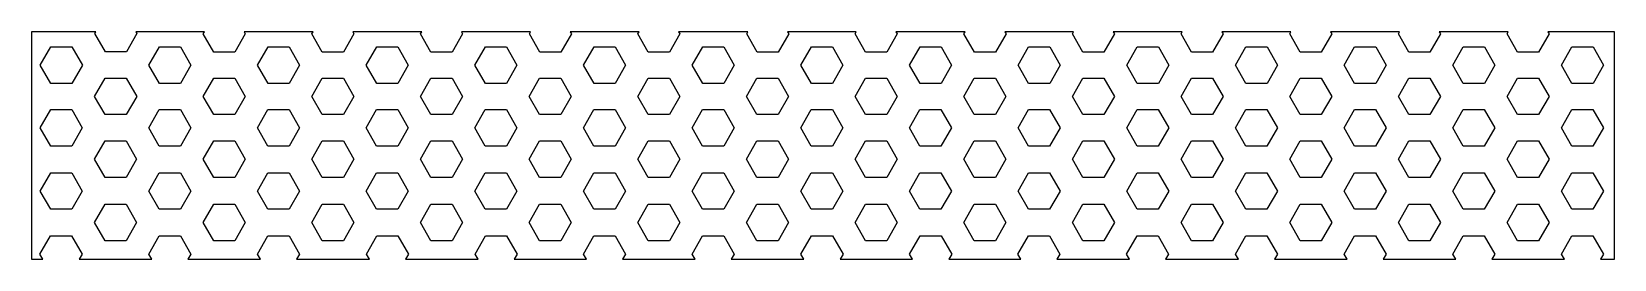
# Model space of a CAD drawing. Header units: millimetres. Extents: x 158 to 1158, y 308 to 452.
import ezdxf

# ---------------------------------------------------------------- set-up
doc = ezdxf.new("R2010")
doc.units = ezdxf.units.MM
doc.layers.add('Layer_1', color=7, linetype='CONTINUOUS')

msp = doc.modelspace()

# ---------------------------------------------------------------- linework, layer by layer
at = {"layer": 'Layer_1', "color": 5}
for points in [[(157.69108, 452.140377), (157.69108, 308.4401), (161.11361, 308.4401), (164.83173, 308.4401), (162.94141, 311.78512), (169.59578, 323.30793), (182.90298, 323.30793), (189.55529, 311.78563), (187.62414, 308.4401), (191.73603, 308.4401), (229.67893, 308.4401), (233.59601, 308.4401), (231.7062, 311.78512), (238.36006, 323.30793), (251.66726, 323.30793), (258.32008, 311.78563), (256.38842, 308.4401), (260.45638, 308.4401), (298.27837, 308.4401), (302.2497, 308.4401), (300.35989, 311.78512), (307.01375, 323.30793), (320.32095, 323.30793), (326.97377, 311.78563), (325.04211, 308.4401), (329.0553, 308.4401), (366.92069, 308.4401), (371.05635, 308.4401), (369.16603, 311.78512), (375.8204, 323.30793), (389.1276, 323.30793), (395.77991, 311.78563), (393.84876, 308.4401), (397.69865, 308.4401), (435.65706, 308.4401), (439.71004, 308.4401), (437.82024, 311.78512), (444.47409, 323.30793), (457.78129, 323.30793), (464.434114, 311.78563), (462.50245, 308.4401), (466.435025, 308.4401), (504.399633, 308.4401), (508.211287, 308.4401), (506.320963, 311.78512), (512.97482, 323.30793), (526.282535, 323.30793), (532.934842, 311.78563), (531.003177, 308.4401), (535.177083, 308.4401), (573.006815, 308.4401), (576.864977, 308.4401), (574.974653, 311.78512), (581.628511, 323.30793), (594.936226, 323.30793), (601.588533, 311.78563), (599.657384, 308.4401), (603.784781, 308.4401), (641.665673, 308.4401), (645.671113, 308.4401), (643.781306, 311.78512), (650.435159, 323.30793), (663.74236, 323.30793), (670.39519, 311.78563), (668.46352, 308.4401), (672.44364, 308.4401), (710.29249, 308.4401), (714.32532, 308.4401), (712.435, 311.78512), (719.08886, 323.30793), (732.39605, 323.30793), (739.04888, 311.78563), (737.11721, 308.4401), (741.07046, 308.4401), (778.95187, 308.4401), (782.68962, 308.4401), (780.7993, 311.78512), (787.45316, 323.30793), (800.76087, 323.30793), (807.41318, 311.78563), (805.48203, 308.4401), (809.72932, 308.4401), (847.62726, 308.4401), (851.34331, 308.4401), (849.45299, 311.78512), (856.10737, 323.30793), (869.41456, 323.30793), (876.06687, 311.78563), (874.13572, 308.4401), (878.40523, 308.4401), (916.28612, 308.4401), (920.14997, 308.4401), (918.25964, 311.78512), (924.9135, 323.30793), (938.22122, 323.30793), (944.87352, 311.78563), (942.94237, 308.4401), (947.06409, 308.4401), (984.81527, 308.4401), (988.78712, 308.4401), (986.89731, 311.78512), (993.55117, 323.30793), (1006.85837, 323.30793), (1013.51119, 311.78563), (1011.57953, 308.4401), (1015.59324, 308.4401), (1053.46896, 308.4401), (1057.44081, 308.4401), (1055.55101, 311.78512), (1062.20486, 323.30793), (1075.51206, 323.30793), (1082.16488, 311.78563), (1080.23322, 308.4401), (1084.24693, 308.4401), (1122.12265, 308.4401), (1126.0945, 308.4401), (1124.2047, 311.78512), (1130.85855, 323.30793), (1144.16575, 323.30793), (1150.81858, 311.78563), (1148.88691, 308.4401), (1152.90062, 308.4401), (1157.69102, 308.4401), (1157.69102, 452.140377), (1115.71684, 452.140377), (1116.49974, 450.783871), (1109.8464, 439.260026), (1096.5392, 439.260026), (1089.88586, 450.783871), (1090.67031, 452.140377), (1047.06315, 452.140377), (1047.84605, 450.783871), (1041.19271, 439.260026), (1027.88551, 439.260026), (1021.23217, 450.783871), (1022.01662, 452.140377), (978.40946, 452.140377), (979.19236, 450.783871), (972.53902, 439.260026), (959.23182, 439.260026), (952.57848, 450.783871), (953.36241, 452.140377), (909.75525, 452.140377), (910.53867, 450.783871), (903.88481, 439.260026), (890.57813, 439.260026), (883.92479, 450.783871), (884.70872, 452.140377), (841.10156, 452.140377), (841.88498, 450.783871), (835.23112, 439.260026), (821.92444, 439.260026), (815.2711, 450.783871), (816.05503, 452.140377), (772.60083, 452.140377), (773.38373, 450.783871), (766.73039, 439.260026), (753.42319, 439.260026), (746.76985, 450.783871), (747.5543, 452.140377), (703.79418, 452.140377), (704.5776, 450.783871), (697.92374, 439.260026), (684.61706, 439.260026), (677.96372, 450.783871), (678.74765, 452.140377), (635.293452, 452.140377), (636.07635, 450.783871), (629.423009, 439.260026), (616.115811, 439.260026), (609.462471, 450.783871), (610.246919, 452.140377), (566.486799, 452.140377), (567.269697, 450.783871), (560.616357, 439.260026), (547.309675, 439.260026), (540.655818, 450.783871), (541.440266, 452.140377), (497.986071, 452.140377), (498.768969, 450.783871), (492.115112, 439.260026), (478.80843, 439.260026), (472.15509, 450.783871), (472.939021, 452.140377), (429.17942, 452.140377), (429.96232, 450.783871), (423.30898, 439.260026), (410.00178, 439.260026), (403.34844, 450.783871), (404.13289, 452.140377), (360.52573, 452.140377), (361.30863, 450.784388), (354.65529, 439.260026), (341.34809, 439.260026), (334.69475, 450.783871), (335.4792, 452.140377), (291.87204, 452.140377), (292.65494, 450.783871), (286.0016, 439.260026), (272.6944, 439.260026), (266.04106, 450.783871), (266.82034, 452.133142), (223.53461, 452.140342), (224.23534, 450.92698), (217.58148, 439.402618), (204.2748, 439.402618), (197.62146, 450.92698), (198.31702, 452.132074)], [(169.75318, 442.49611), (183.06055, 442.49611), (189.71311, 430.973532), (183.05958, 419.449288), (169.75272, 419.449288), (163.09925, 430.973426)], [(238.40692, 442.49611), (251.71429, 442.49611), (258.36685, 430.973532), (251.71332, 419.449288), (238.40646, 419.449288), (231.75299, 430.973426)], [(307.06066, 442.49611), (320.36803, 442.49611), (327.02059, 430.973532), (320.36706, 419.449288), (307.0602, 419.449288), (300.40673, 430.973426)], [(375.7144, 442.49611), (389.02177, 442.49611), (395.67433, 430.973532), (389.0208, 419.449288), (375.71394, 419.449288), (369.06047, 430.973426)], [(444.36814, 442.49611), (457.67551, 442.49611), (464.328073, 430.973532), (457.67454, 419.449288), (444.36768, 419.449288), (437.71421, 430.973426)], [(513.021883, 442.49611), (526.329253, 442.49611), (532.981813, 430.973532), (526.328283, 419.449288), (513.021423, 419.449288), (506.367953, 430.973426)], [(581.675623, 442.49611), (594.982993, 442.49611), (601.635553, 430.973532), (594.982023, 419.449288), (581.675163, 419.449288), (575.021693, 430.973426)], [(650.329359, 442.49611), (663.63673, 442.49611), (670.28929, 430.973532), (663.63576, 419.449288), (650.328899, 419.449288), (643.675435, 430.973426)], [(718.98311, 442.49611), (732.29048, 442.49611), (738.94304, 430.973532), (732.28951, 419.449288), (718.98265, 419.449288), (712.32918, 430.973426)], [(787.63685, 442.49611), (800.94422, 442.49611), (807.59678, 430.973532), (800.94325, 419.449288), (787.63639, 419.449288), (780.98292, 430.973426)], [(856.29059, 442.49611), (869.59796, 442.49611), (876.25052, 430.973532), (869.59699, 419.449288), (856.29013, 419.449288), (849.63666, 430.973426)], [(924.94433, 442.49611), (938.2517, 442.49611), (944.90426, 430.973532), (938.25073, 419.449288), (924.94387, 419.449288), (918.2904, 430.973426)], [(993.59807, 442.49611), (1006.90544, 442.49611), (1013.558, 430.973532), (1006.90447, 419.449288), (993.59761, 419.449288), (986.94414, 430.973426)], [(1062.25181, 442.49611), (1075.55918, 442.49611), (1082.21174, 430.973532), (1075.55821, 419.449288), (1062.25135, 419.449288), (1055.59788, 430.973426)], [(1130.90555, 442.49611), (1144.21292, 442.49611), (1150.86548, 430.973532), (1144.21195, 419.449288), (1130.90509, 419.449288), (1124.25162, 430.973426)], [(204.1582, 422.807745), (217.46557, 422.807745), (224.11813, 411.285167), (217.4646, 399.760923), (204.15774, 399.760923), (197.50427, 411.285061)], [(272.69496, 422.807745), (286.00233, 422.807745), (292.65489, 411.285167), (286.00136, 399.760923), (272.6945, 399.760923), (266.04103, 411.285061)], [(341.3487, 422.807745), (354.65607, 422.807745), (361.30863, 411.285167), (354.6551, 399.760923), (341.34824, 399.760923), (334.69477, 411.285061)], [(410.00244, 422.807745), (423.30981, 422.807745), (429.96237, 411.285167), (423.30884, 399.760923), (410.00198, 399.760923), (403.34851, 411.285061)], [(478.656176, 422.807745), (491.96355, 422.807745), (498.61611, 411.285167), (491.96258, 399.760923), (478.655716, 399.760923), (472.002246, 411.285061)], [(547.30992, 422.807745), (560.61729, 422.807745), (567.26985, 411.285167), (560.61632, 399.760923), (547.30946, 399.760923), (540.65599, 411.285061)], [(615.96366, 422.807745), (629.27103, 422.807745), (635.92359, 411.285167), (629.27006, 399.760923), (615.9632, 399.760923), (609.30973, 411.285061)], [(684.6174, 422.807745), (697.92477, 422.807745), (704.57733, 411.285167), (697.9238, 399.760923), (684.61694, 399.760923), (677.96347, 411.285061)], [(753.27115, 422.807745), (766.57852, 422.807745), (773.23108, 411.285167), (766.57755, 399.760923), (753.27069, 399.760923), (746.61722, 411.285061)], [(821.92489, 422.807745), (835.23226, 422.807745), (841.88482, 411.285167), (835.23129, 399.760923), (821.92443, 399.760923), (815.27096, 411.285061)], [(890.57863, 422.807745), (903.886, 422.807745), (910.53856, 411.285167), (903.88503, 399.760923), (890.57817, 399.760923), (883.9247, 411.285061)], [(959.23237, 422.807745), (972.53974, 422.807745), (979.1923, 411.285167), (972.53877, 399.760923), (959.23191, 399.760923), (952.57844, 411.285061)], [(1027.88611, 422.807745), (1041.19348, 422.807745), (1047.84604, 411.285167), (1041.19251, 399.760923), (1027.88565, 399.760923), (1021.23218, 411.285061)], [(1096.53985, 422.807745), (1109.84722, 422.807745), (1116.49978, 411.285167), (1109.84625, 399.760923), (1096.53939, 399.760923), (1089.88592, 411.285061)], [(169.70621, 402.986866), (183.01358, 402.986866), (189.66614, 391.464293), (183.01261, 379.940043), (169.70575, 379.940043), (163.05228, 391.464183)], [(238.35995, 402.986866), (251.66732, 402.986866), (258.31988, 391.464293), (251.66635, 379.940043), (238.35949, 379.940043), (231.70602, 391.464183)], [(307.01369, 402.986866), (320.32106, 402.986866), (326.97362, 391.464293), (320.32009, 379.940043), (307.01323, 379.940043), (300.35976, 391.464183)], [(375.66743, 402.986866), (388.9748, 402.986866), (395.62736, 391.464293), (388.97383, 379.940043), (375.66697, 379.940043), (369.0135, 391.464183)], [(444.32117, 402.986866), (457.62854, 402.986866), (464.2811, 391.464293), (457.62757, 379.940043), (444.32071, 379.940043), (437.66724, 391.464183)], [(512.97491, 402.986866), (526.28228, 402.986866), (532.93484, 391.464293), (526.28131, 379.940043), (512.97445, 379.940043), (506.32098, 391.464183)], [(581.62865, 402.986866), (594.93602, 402.986866), (601.58858, 391.464293), (594.93505, 379.940043), (581.62819, 379.940043), (574.97472, 391.464183)], [(650.282389, 402.986866), (663.58976, 402.986866), (670.24232, 391.464293), (663.58879, 379.940043), (650.281929, 379.940043), (643.628462, 391.464183)], [(718.93614, 402.986866), (732.24351, 402.986866), (738.89607, 391.464293), (732.24254, 379.940043), (718.93568, 379.940043), (712.28221, 391.464183)], [(787.58988, 402.986866), (800.89725, 402.986866), (807.54981, 391.464293), (800.89628, 379.940043), (787.58942, 379.940043), (780.93595, 391.464183)], [(856.24362, 402.986866), (869.55099, 402.986866), (876.20355, 391.464293), (869.55002, 379.940043), (856.24316, 379.940043), (849.58969, 391.464183)], [(924.89736, 402.986866), (938.20473, 402.986866), (944.85729, 391.464293), (938.20376, 379.940043), (924.8969, 379.940043), (918.24343, 391.464183)], [(993.5511, 402.986866), (1006.85847, 402.986866), (1013.51103, 391.464293), (1006.8575, 379.940043), (993.55064, 379.940043), (986.89717, 391.464183)], [(1062.20484, 402.986866), (1075.51221, 402.986866), (1082.16477, 391.464293), (1075.51124, 379.940043), (1062.20438, 379.940043), (1055.55091, 391.464183)], [(1130.85858, 402.986866), (1144.16595, 402.986866), (1150.81851, 391.464293), (1144.16498, 379.940043), (1130.85812, 379.940043), (1124.20465, 391.464183)], [(204.04122, 383.165903), (217.34859, 383.165903), (224.00115, 371.643323), (217.34762, 360.119083), (204.04076, 360.119083), (197.38729, 371.643213)], [(272.69496, 383.165903), (286.00233, 383.165903), (292.65489, 371.643323), (286.00136, 360.119083), (272.6945, 360.119083), (266.04103, 371.643213)], [(341.3487, 383.165903), (354.65607, 383.165903), (361.30863, 371.643323), (354.6551, 360.119083), (341.34824, 360.119083), (334.69477, 371.643213)], [(410.00244, 383.165903), (423.30981, 383.165903), (429.96237, 371.643323), (423.30884, 360.119083), (410.00198, 360.119083), (403.34851, 371.643213)], [(478.656176, 383.165903), (491.96355, 383.165903), (498.61611, 371.643323), (491.96258, 360.119083), (478.655716, 360.119083), (472.002246, 371.643213)], [(547.30992, 383.165903), (560.61729, 383.165903), (567.26985, 371.643323), (560.61632, 360.119083), (547.30946, 360.119083), (540.65599, 371.643213)], [(615.96366, 383.165903), (629.27103, 383.165903), (635.92359, 371.643323), (629.27006, 360.119083), (615.9632, 360.119083), (609.30973, 371.643213)], [(684.6174, 383.165903), (697.92477, 383.165903), (704.57733, 371.643323), (697.9238, 360.119083), (684.61694, 360.119083), (677.96347, 371.643213)], [(753.27115, 383.165903), (766.57852, 383.165903), (773.23108, 371.643323), (766.57755, 360.119083), (753.27069, 360.119083), (746.61722, 371.643213)], [(821.92489, 383.165903), (835.23226, 383.165903), (841.88482, 371.643323), (835.23129, 360.119083), (821.92443, 360.119083), (815.27096, 371.643213)], [(890.57863, 383.165903), (903.886, 383.165903), (910.53856, 371.643323), (903.88503, 360.119083), (890.57817, 360.119083), (883.9247, 371.643213)], [(959.23237, 383.165903), (972.53974, 383.165903), (979.1923, 371.643323), (972.53877, 360.119083), (959.23191, 360.119083), (952.57844, 371.643213)], [(1027.88611, 383.165903), (1041.19348, 383.165903), (1047.84604, 371.643323), (1041.19251, 360.119083), (1027.88565, 360.119083), (1021.23218, 371.643213)], [(1096.53985, 383.165903), (1109.84722, 383.165903), (1116.49978, 371.643323), (1109.84625, 360.119083), (1096.53939, 360.119083), (1089.88592, 371.643213)], [(169.70621, 363.081733), (183.01358, 363.081733), (189.66614, 351.559163), (183.01261, 340.034913), (169.70575, 340.034913), (163.05228, 351.559053)], [(238.35995, 363.081733), (251.66732, 363.081733), (258.31988, 351.559163), (251.66635, 340.034913), (238.35949, 340.034913), (231.70602, 351.559053)], [(307.01369, 363.081733), (320.32106, 363.081733), (326.97362, 351.559163), (320.32009, 340.034913), (307.01323, 340.034913), (300.35976, 351.559053)], [(375.66743, 363.081733), (388.9748, 363.081733), (395.62736, 351.559163), (388.97383, 340.034913), (375.66697, 340.034913), (369.0135, 351.559053)], [(444.32117, 363.081733), (457.62854, 363.081733), (464.2811, 351.559163), (457.62757, 340.034913), (444.32071, 340.034913), (437.66724, 351.559053)], [(512.97491, 363.081733), (526.28228, 363.081733), (532.93484, 351.559163), (526.28131, 340.034913), (512.97445, 340.034913), (506.32098, 351.559053)], [(581.62865, 363.081733), (594.93602, 363.081733), (601.58858, 351.559163), (594.93505, 340.034913), (581.62819, 340.034913), (574.97472, 351.559053)], [(650.282389, 363.081733), (663.58976, 363.081733), (670.24232, 351.559163), (663.58879, 340.034913), (650.281929, 340.034913), (643.628462, 351.559053)], [(718.93614, 363.081733), (732.24351, 363.081733), (738.89607, 351.559163), (732.24254, 340.034913), (718.93568, 340.034913), (712.28221, 351.559053)], [(787.58988, 363.081733), (800.89725, 363.081733), (807.54981, 351.559163), (800.89628, 340.034913), (787.58942, 340.034913), (780.93595, 351.559053)], [(856.24362, 363.081733), (869.55099, 363.081733), (876.20355, 351.559163), (869.55002, 340.034913), (856.24316, 340.034913), (849.58969, 351.559053)], [(924.89736, 363.081733), (938.20473, 363.081733), (944.85729, 351.559163), (938.20376, 340.034913), (924.8969, 340.034913), (918.24343, 351.559053)], [(993.5511, 363.081733), (1006.85847, 363.081733), (1013.51103, 351.559163), (1006.8575, 340.034913), (993.55064, 340.034913), (986.89717, 351.559053)], [(1062.20484, 363.081733), (1075.51221, 363.081733), (1082.16477, 351.559163), (1075.51124, 340.034913), (1062.20438, 340.034913), (1055.55091, 351.559053)], [(1130.85858, 363.081733), (1144.16595, 363.081733), (1150.81851, 351.559163), (1144.16498, 340.034913), (1130.85812, 340.034913), (1124.20465, 351.559053)], [(204.04122, 343.260773), (217.34859, 343.260773), (224.00115, 331.738193), (217.34762, 320.21395), (204.04076, 320.21395), (197.38729, 331.738083)], [(272.69496, 343.260773), (286.00233, 343.260773), (292.65489, 331.738193), (286.00136, 320.21395), (272.6945, 320.21395), (266.04103, 331.738083)], [(341.3487, 343.260773), (354.65607, 343.260773), (361.30863, 331.738193), (354.6551, 320.21395), (341.34824, 320.21395), (334.69477, 331.738083)], [(410.00244, 343.260773), (423.30981, 343.260773), (429.96237, 331.738193), (423.30884, 320.21395), (410.00198, 320.21395), (403.34851, 331.738083)], [(478.656176, 343.260773), (491.96355, 343.260773), (498.61611, 331.738193), (491.96258, 320.21395), (478.655716, 320.21395), (472.002246, 331.738083)], [(547.30992, 343.260773), (560.61729, 343.260773), (567.26985, 331.738193), (560.61632, 320.21395), (547.30946, 320.21395), (540.65599, 331.738083)], [(615.96366, 343.260773), (629.27103, 343.260773), (635.92359, 331.738193), (629.27006, 320.21395), (615.9632, 320.21395), (609.30973, 331.738083)], [(684.6174, 343.260773), (697.92477, 343.260773), (704.57733, 331.738193), (697.9238, 320.21395), (684.61694, 320.21395), (677.96347, 331.738083)], [(753.27115, 343.260773), (766.57852, 343.260773), (773.23108, 331.738193), (766.57755, 320.21395), (753.27069, 320.21395), (746.61722, 331.738083)], [(821.92489, 343.260773), (835.23226, 343.260773), (841.88482, 331.738193), (835.23129, 320.21395), (821.92443, 320.21395), (815.27096, 331.738083)], [(890.57863, 343.260773), (903.886, 343.260773), (910.53856, 331.738193), (903.88503, 320.21395), (890.57817, 320.21395), (883.9247, 331.738083)], [(959.23237, 343.260773), (972.53974, 343.260773), (979.1923, 331.738193), (972.53877, 320.21395), (959.23191, 320.21395), (952.57844, 331.738083)], [(1027.88611, 343.260773), (1041.19348, 343.260773), (1047.84604, 331.738193), (1041.19251, 320.21395), (1027.88565, 320.21395), (1021.23218, 331.738083)], [(1096.53985, 343.260773), (1109.84722, 343.260773), (1116.49978, 331.738193), (1109.84625, 320.21395), (1096.53939, 320.21395), (1089.88592, 331.738083)]]:
    msp.add_lwpolyline(points, close=True, dxfattribs=at)

doc.saveas('drawing.dxf')
